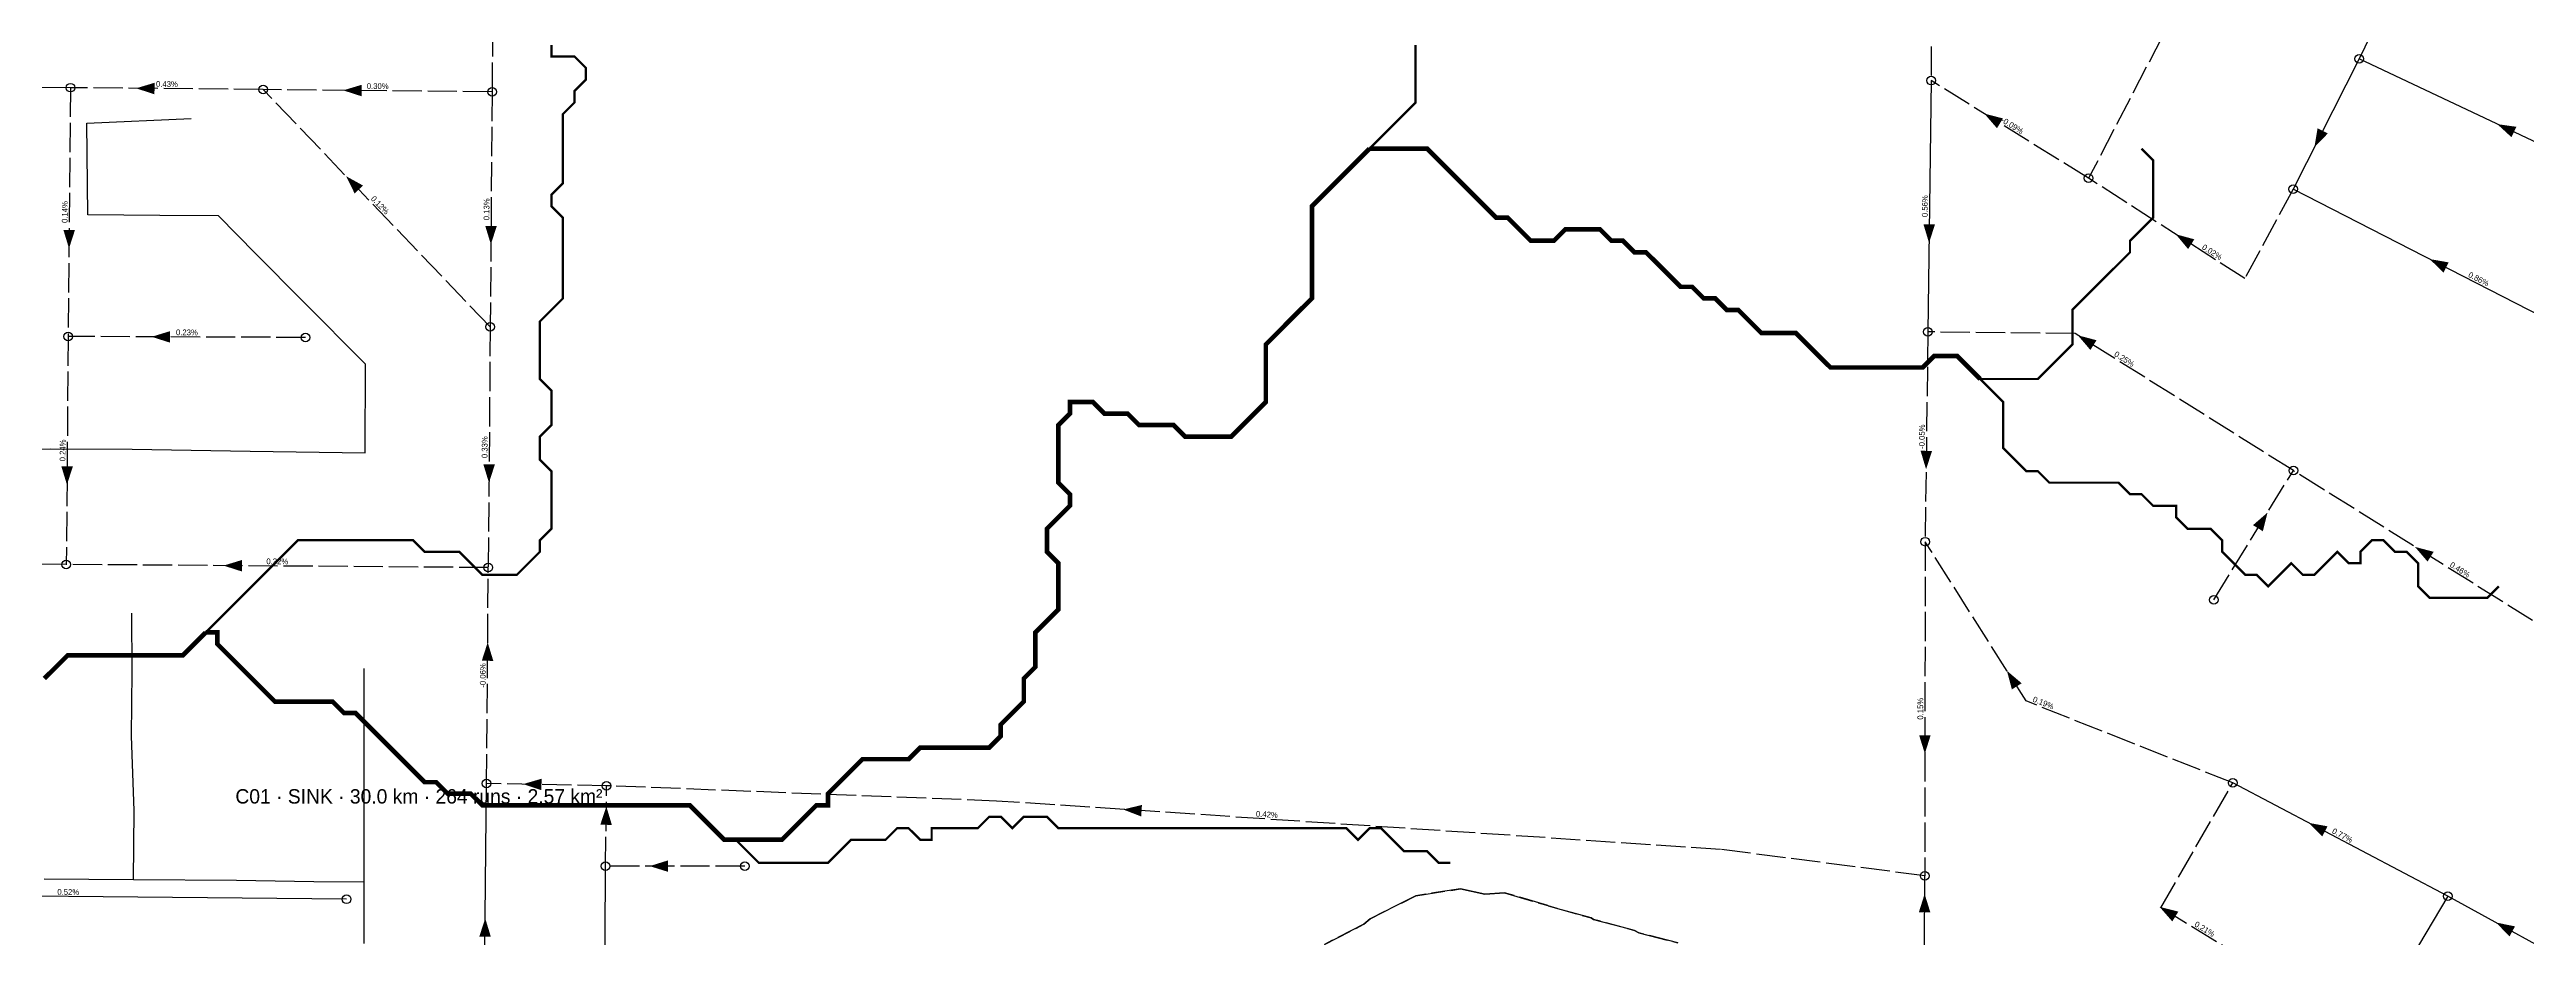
# Model space of a CAD drawing. Header units: metres. Extents: x 442821 to 452274, y 2561971 to 2571293.
# Drawn here: x 446773 to 447633, y 2566850 to 2567159 of the extents above; entities that cross this region are included whole.
import ezdxf
from ezdxf.enums import TextEntityAlignment as Align

# ---------------------------------------------------------------- set-up
doc = ezdxf.new("R2010")
doc.units = ezdxf.units.M
doc.header["$LTSCALE"] = 8
doc.linetypes.add('DASHED', pattern=[1.524, 1.27, -0.254])
for name, color, linetype in [('A_ARROWS', 7, 'Continuous'), ('A_BUILT_2006', 252, 'Continuous'), ('A_CATCH_LABEL', 7, 'Continuous'), ('A_CATCHMENTS', 7, 'Continuous'), ('A_GRADIENT', 8, 'Continuous'), ('A_JUNCTIONS', 8, 'Continuous'), ('A_RUNS', 7, 'Continuous'), ('A_STREAMS', 5, 'Continuous')]:
    doc.layers.add(name, color=color, linetype=linetype)

msp = doc.modelspace()

# ---------------------------------------------------------------- linework, layer by layer
at = {"layer": 'A_ARROWS', "color": 2}
for points in [[(446803.27, 2567145.32), (446809.69, 2567147.25), (446809.65, 2567143.25)], [(446875.19, 2567144.61), (446881.61, 2567146.55), (446881.57, 2567142.55)], [(447444.96, 2567136.53), (447451.46, 2567134.86), (447449.35, 2567131.46)], [(447559.56, 2567124.84), (447560.67, 2567131.45), (447564.24, 2567129.65)], [(447623.05, 2567132.88), (447629.69, 2567131.95), (447627.98, 2567128.34)], [(446876.17, 2567114.8), (446882.04, 2567111.56), (446879.15, 2567108.79)], [(446779.98, 2567089.69), (446778.04, 2567096.11), (446782.04, 2567096.07)], [(446926.45, 2567091.11), (446924.5, 2567097.52), (446928.5, 2567097.49)], [(447425.76, 2567091.63), (447423.84, 2567098.06), (447427.84, 2567098.01)], [(447511.42, 2567094.63), (447517.88, 2567092.86), (447515.72, 2567089.49)], [(447599.59, 2567086), (447606.19, 2567084.85), (447604.37, 2567081.3)], [(446808.66, 2567059), (446815.07, 2567060.97), (446815.05, 2567056.97)], [(447477.44, 2567059.52), (447483.92, 2567057.81), (447481.79, 2567054.42)], [(446779.26, 2567007.6), (446777.32, 2567014.02), (446781.32, 2567013.98)], [(446925.79, 2567008.28), (446923.84, 2567014.7), (446927.84, 2567014.66)], [(447424.74, 2567012.99), (447422.83, 2567019.41), (447426.83, 2567019.36)], [(447543.31, 2566997.97), (447541.66, 2566991.47), (447538.25, 2566993.57)], [(446833.64, 2566979.52), (446840.05, 2566981.47), (446840.02, 2566977.47)], [(447594.48, 2566986.02), (447600.97, 2566984.31), (447598.84, 2566980.93)], [(446925.34, 2566952.85), (446927.29, 2566946.43), (446923.29, 2566946.46)], [(447452.81, 2566942.99), (447457.92, 2566938.65), (447454.54, 2566936.51)], [(447424.32, 2566914.2), (447422.33, 2566920.6), (447426.33, 2566920.6)], [(446937.62, 2566903.61), (446944.06, 2566905.49), (446943.98, 2566901.49)], [(446966.53, 2566895.87), (446968.45, 2566889.45), (446964.45, 2566889.5)], [(447145.98, 2566894.8), (447152.5, 2566896.37), (447152.23, 2566892.38)], [(447557.55, 2566890.16), (447564.14, 2566888.95), (447562.28, 2566885.41)], [(446981.59, 2566875.13), (446987.99, 2566877.13), (446987.99, 2566873.13)], [(447424.24, 2566865.48), (447426.23, 2566859.07), (447422.23, 2566859.08)], [(447505.82, 2566860.96), (447512.32, 2566859.32), (447510.23, 2566855.91)], [(446924.49, 2566857.02), (446926.43, 2566850.6), (446922.43, 2566850.64)], [(447622.65, 2566855.53), (447629.22, 2566854.2), (447627.3, 2566850.69)]]:
    msp.add_solid(points, dxfattribs=at)
at = {"layer": 'A_BUILT_2006', "color": 252}
for points in [[(446786.19, 2567133.2), (446822.37, 2567134.84)], [(446786.47, 2567101.36), (446786.19, 2567133.2)], [(446811.53, 2567101.17), (446786.47, 2567101.36)], [(446831.83, 2567101.01), (446811.53, 2567101.17)], [(446844.84, 2567087.77), (446831.83, 2567101.01)], [(446861.07, 2567071.51), (446844.84, 2567087.77)], [(446882.94, 2567049.45), (446861.07, 2567071.51)], [(446882.83, 2567018.66), (446882.94, 2567049.45)], [(446738.89, 2567019.8), (446773.6, 2567020.1)], [(446773.6, 2567020.1), (446801.9, 2567019.92)], [(446801.9, 2567019.92), (446842.86, 2567019.29)], [(446842.86, 2567019.29), (446882.83, 2567018.66)], [(446801.93, 2566942.58), (446801.74, 2566963)], [(446801.69, 2566920.33), (446801.93, 2566942.58)], [(446882.5, 2566908.16), (446882.47, 2566943.72)], [(446802.6, 2566894.36), (446801.69, 2566920.33)], [(446882.47, 2566869.51), (446882.5, 2566908.16)], [(446802.36, 2566870.32), (446802.6, 2566894.36)], [(446802.36, 2566870.32), (446771.35, 2566870.63)], [(446838.1, 2566870.14), (446802.36, 2566870.32)], [(446865, 2566869.69), (446838.1, 2566870.14)], [(446882.47, 2566869.51), (446865, 2566869.69)], [(446882.47, 2566848.24), (446882.47, 2566869.51)]]:
    msp.add_lwpolyline(points, dxfattribs=at)
at = {"layer": 'A_CATCHMENTS', "color": 2, "linetype": 'DASHED'}
msp.add_lwpolyline([(447338.52, 2566848.48), (447325.06, 2566851.94), (447323.48, 2566852.82), (447309.32, 2566856.6), (447308.44, 2566857.14), (447293.59, 2566861.28), (447293.39, 2566861.41), (447278.36, 2566865.86), (447271.55, 2566865.33), (447263.12, 2566867.21), (447247.63, 2566864.86), (447231.76, 2566856.79), (447229.57, 2566854.92), (447215.84, 2566847.95)], dxfattribs=at)
at = {"layer": 'A_CATCHMENTS', "color": 1, "linetype": 'DASHED'}
msp.add_lwpolyline([(447215.84, 2566847.95), (447229.57, 2566854.92), (447231.76, 2566856.79), (447247.63, 2566864.86), (447263.12, 2566867.21), (447271.55, 2566865.33), (447278.36, 2566865.86), (447293.39, 2566861.41), (447293.59, 2566861.28), (447308.44, 2566857.14), (447309.32, 2566856.6), (447323.48, 2566852.82), (447325.06, 2566851.94), (447338.52, 2566848.48)], dxfattribs=at)
at = {"layer": 'A_JUNCTIONS'}
for centre in [(447575.1, 2567155.54), (446780.5, 2567145.54), (446847.41, 2567144.88), (446926.87, 2567144.1), (447426.48, 2567147.99), (447481.18, 2567114.07), (447552.21, 2567110.32), (446779.7, 2567059.12), (446862.1, 2567058.77), (446926.22, 2567062.44), (447425.36, 2567060.72), (447552.27, 2567012.53), (447424.42, 2566987.83), (446779.03, 2566979.92), (446925.55, 2566978.84), (447524.62, 2566967.62), (446924.95, 2566903.86), (446966.63, 2566903.04), (447531.2, 2566904.03), (446966.26, 2566875.13), (447014.59, 2566875.13), (447424.26, 2566871.78), (446876.37, 2566863.6), (447605.93, 2566864.71)]:
    msp.add_circle(centre, 1.5, dxfattribs=at)
at = {"layer": 'A_RUNS', "color": 2, "linetype": 'DASHED'}
for points in [[(446929.95, 2567544.46), (446926.87, 2567144.1)], [(447546.17, 2567239.17), (447481.18, 2567114.07)], [(447426.41, 2567233.04), (447426.48, 2567147.99)], [(446780.5, 2567145.54), (446779.7, 2567059.12)], [(446847.41, 2567144.88), (446780.5, 2567145.54)], [(446926.22, 2567062.44), (446847.41, 2567144.88)], [(446926.87, 2567144.1), (446847.41, 2567144.88)], [(446926.87, 2567144.1), (446926.22, 2567062.44)], [(447481.18, 2567114.07), (447426.48, 2567147.99)], [(447552.21, 2567110.32), (447535.43, 2567079.2), (447481.18, 2567114.07)], [(446779.7, 2567059.12), (446779.03, 2566979.92)], [(446862.1, 2567058.77), (446779.7, 2567059.12)], [(446926.22, 2567062.44), (446925.55, 2566978.84)], [(447425.36, 2567060.72), (447424.42, 2566987.83)], [(447552.27, 2567012.53), (447476.53, 2567060.09), (447425.36, 2567060.72)], [(447524.62, 2566967.62), (447552.27, 2567012.53)], [(447666.27, 2566940.95), (447552.27, 2567012.53)], [(447424.42, 2566987.83), (447424.26, 2566871.78)], [(447531.2, 2566904.03), (447459.44, 2566932.51), (447424.42, 2566987.83)], [(446779.03, 2566979.92), (446712.36, 2566980.41), (446643.28, 2566936.04)], [(446925.55, 2566978.84), (446779.03, 2566979.92)], [(446924.95, 2566903.86), (446925.55, 2566978.84)], [(446966.63, 2566903.04), (446924.95, 2566903.86)], [(446966.26, 2566875.13), (446966.63, 2566903.04)], [(447424.26, 2566871.78), (447353.34, 2566880.95), (447101.95, 2566897.74), (446966.63, 2566903.04)], [(447577.56, 2566816.94), (447506.29, 2566860.67), (447531.2, 2566904.03)], [(447014.59, 2566875.13), (446966.26, 2566875.13)]]:
    msp.add_lwpolyline(points, dxfattribs=at)
at = {"layer": 'A_RUNS', "color": 2}
for points in [[(447585.82, 2567242.13), (447595.2, 2567197.1), (447575.1, 2567155.54)], [(447575.1, 2567155.54), (447552.21, 2567110.32)], [(447704.02, 2567094.61), (447575.1, 2567155.54)], [(446780.5, 2567145.54), (446699.17, 2567146.34)], [(447426.48, 2567147.99), (447425.36, 2567060.72)], [(447679.54, 2567044.94), (447552.21, 2567110.32)], [(446923.71, 2566776.75), (446924.95, 2566903.86)], [(447605.93, 2566864.71), (447531.2, 2566904.03)], [(446965.91, 2566800.61), (446966.26, 2566875.13)], [(447424.21, 2566846.03), (447424.26, 2566871.78)], [(446876.37, 2566863.6), (446683.06, 2566865.47)], [(447605.93, 2566864.71), (447577.56, 2566816.94)], [(447656.5, 2566836.94), (447605.93, 2566864.71)]]:
    msp.add_lwpolyline(points, dxfattribs=at)
at = {"layer": 'A_STREAMS', "color": 5}
for points, const_width in [([(446947.47, 2567160.38), (446947.47, 2567156.38), (446951.47, 2567156.38), (446955.47, 2567156.38), (446959.47, 2567152.38), (446959.47, 2567148.38), (446955.47, 2567144.37), (446955.47, 2567140.37), (446951.47, 2567136.37), (446951.47, 2567132.37), (446951.47, 2567128.37), (446951.47, 2567124.37), (446951.47, 2567120.37), (446951.47, 2567116.36), (446951.47, 2567112.36), (446947.47, 2567108.36), (446947.47, 2567104.36), (446951.47, 2567100.36), (446951.47, 2567096.36), (446951.47, 2567092.36), (446951.47, 2567088.35), (446951.47, 2567084.35), (446951.47, 2567080.35), (446951.47, 2567076.35), (446951.47, 2567072.35), (446947.47, 2567068.35), (446943.47, 2567064.35), (446943.47, 2567060.34), (446943.47, 2567056.34), (446943.47, 2567052.34), (446943.47, 2567048.34), (446943.47, 2567044.34), (446947.47, 2567040.34), (446947.47, 2567036.34), (446947.47, 2567032.33), (446947.47, 2567028.33), (446943.47, 2567024.33), (446943.47, 2567020.33), (446943.47, 2567016.33), (446947.47, 2567012.33), (446947.47, 2567008.33), (446947.47, 2567004.32), (446947.47, 2567000.32), (446947.47, 2566996.32), (446947.47, 2566992.32), (446943.47, 2566988.32), (446943.47, 2566984.32), (446939.47, 2566980.32), (446935.47, 2566976.32), (446931.47, 2566976.32), (446927.47, 2566976.32), (446923.47, 2566976.32), (446919.46, 2566980.32), (446915.46, 2566984.32), (446911.46, 2566984.32), (446907.46, 2566984.32), (446903.46, 2566984.32), (446899.46, 2566988.32), (446895.46, 2566988.32), (446891.46, 2566988.32), (446887.46, 2566988.32), (446883.46, 2566988.32), (446879.46, 2566988.32), (446875.46, 2566988.32), (446871.46, 2566988.32), (446867.46, 2566988.32), (446863.46, 2566988.32), (446859.46, 2566988.32), (446855.46, 2566984.32), (446851.46, 2566980.32), (446847.45, 2566976.32), (446843.45, 2566972.31), (446839.45, 2566968.31), (446835.45, 2566964.31), (446831.45, 2566960.31), (446827.45, 2566956.31)], 0.8), ([(447247.51, 2567160.38), (447247.51, 2567156.38), (447247.51, 2567152.38), (447247.51, 2567148.38), (447247.51, 2567144.37), (447247.51, 2567140.37), (447243.51, 2567136.37), (447239.51, 2567132.37), (447235.51, 2567128.37), (447231.51, 2567124.37)], 0.8), ([(447231.51, 2567124.37), (447227.51, 2567120.37), (447223.51, 2567116.36), (447219.51, 2567112.36), (447215.51, 2567108.36), (447211.5, 2567104.36), (447211.5, 2567100.36), (447211.5, 2567096.36), (447211.5, 2567092.36), (447211.5, 2567088.35), (447211.5, 2567084.35), (447211.5, 2567080.35), (447211.5, 2567076.35), (447211.5, 2567072.35), (447207.5, 2567068.35), (447203.5, 2567064.35), (447199.5, 2567060.34), (447195.5, 2567056.34), (447195.5, 2567052.34), (447195.5, 2567048.34), (447195.5, 2567044.34), (447195.5, 2567040.34), (447195.5, 2567036.34), (447191.5, 2567032.33), (447187.5, 2567028.33), (447183.5, 2567024.33), (447179.5, 2567024.33), (447175.5, 2567024.33), (447171.5, 2567024.33), (447167.5, 2567024.33), (447163.5, 2567028.33), (447159.5, 2567028.33), (447155.5, 2567028.33), (447151.5, 2567028.33), (447147.5, 2567032.33), (447143.5, 2567032.33), (447139.49, 2567032.33), (447135.49, 2567036.34), (447131.49, 2567036.34), (447127.49, 2567036.34), (447127.49, 2567032.33), (447123.49, 2567028.33), (447123.49, 2567024.33), (447123.49, 2567020.33), (447123.49, 2567016.33), (447123.49, 2567012.33), (447123.49, 2567008.33), (447127.49, 2567004.32), (447127.49, 2567000.32), (447123.49, 2566996.32), (447119.49, 2566992.32), (447119.49, 2566988.32), (447119.49, 2566984.32), (447123.49, 2566980.32), (447123.49, 2566976.32), (447123.49, 2566972.31), (447123.49, 2566968.31), (447123.49, 2566964.31), (447119.49, 2566960.31), (447115.49, 2566956.31), (447115.49, 2566952.31), (447115.49, 2566948.31), (447115.49, 2566944.3), (447111.49, 2566940.3), (447111.49, 2566936.3), (447111.49, 2566932.3), (447107.49, 2566928.3), (447103.49, 2566924.3), (447103.49, 2566920.3), (447099.49, 2566916.29), (447095.49, 2566916.29), (447091.49, 2566916.29), (447087.49, 2566916.29), (447083.49, 2566916.29), (447079.49, 2566916.29), (447075.49, 2566916.29), (447071.49, 2566912.29), (447067.48, 2566912.29), (447063.48, 2566912.29), (447059.48, 2566912.29), (447055.48, 2566912.29), (447051.48, 2566908.29), (447047.48, 2566904.29), (447043.48, 2566900.29), (447043.48, 2566896.29), (447039.48, 2566896.29), (447035.48, 2566892.29), (447031.48, 2566888.28), (447027.48, 2566884.28), (447023.48, 2566884.28), (447019.48, 2566884.28), (447015.48, 2566884.28), (447011.48, 2566884.28)], 1.6), ([(447443.54, 2567044.34), (447439.54, 2567048.34), (447435.54, 2567052.34), (447431.54, 2567052.34), (447427.53, 2567052.34), (447423.53, 2567048.34), (447419.53, 2567048.34), (447415.53, 2567048.34), (447411.53, 2567048.34), (447407.53, 2567048.34), (447403.53, 2567048.34), (447399.53, 2567048.34), (447395.53, 2567048.34), (447391.53, 2567048.34), (447387.53, 2567052.34), (447383.53, 2567056.34), (447379.53, 2567060.34), (447375.53, 2567060.34), (447371.53, 2567060.34), (447367.53, 2567060.34), (447363.53, 2567064.35), (447359.53, 2567068.35), (447355.52, 2567068.35), (447351.52, 2567072.35), (447347.52, 2567072.35), (447343.52, 2567076.35), (447339.52, 2567076.35), (447335.52, 2567080.35), (447331.52, 2567084.35), (447327.52, 2567088.35), (447323.52, 2567088.35), (447319.52, 2567092.36), (447315.52, 2567092.36), (447311.52, 2567096.36), (447307.52, 2567096.36), (447303.52, 2567096.36), (447299.52, 2567096.36), (447295.52, 2567092.36), (447291.52, 2567092.36), (447287.52, 2567092.36), (447283.51, 2567096.36), (447279.51, 2567100.36), (447275.51, 2567100.36), (447271.51, 2567104.36), (447267.51, 2567108.36), (447263.51, 2567112.36), (447259.51, 2567116.36), (447255.51, 2567120.37), (447251.51, 2567124.37), (447247.51, 2567124.37), (447243.51, 2567124.37), (447239.51, 2567124.37), (447235.51, 2567124.37), (447231.51, 2567124.37)], 1.6), ([(447499.54, 2567124.37), (447503.55, 2567120.37), (447503.55, 2567116.36), (447503.55, 2567112.36), (447503.55, 2567108.36), (447503.55, 2567104.36), (447503.55, 2567100.36), (447499.54, 2567096.36), (447495.54, 2567092.36), (447495.54, 2567088.35), (447491.54, 2567084.35), (447487.54, 2567080.35), (447483.54, 2567076.35), (447479.54, 2567072.35), (447475.54, 2567068.35), (447475.54, 2567064.35), (447475.54, 2567060.34), (447475.54, 2567056.34), (447471.54, 2567052.34), (447467.54, 2567048.34), (447463.54, 2567044.34), (447459.54, 2567044.34), (447455.54, 2567044.34), (447451.54, 2567044.34), (447447.54, 2567044.34), (447443.54, 2567044.34)], 0.8), ([(447623.56, 2566972.31), (447619.56, 2566968.31), (447615.56, 2566968.31), (447611.56, 2566968.31), (447607.56, 2566968.31), (447603.56, 2566968.31), (447599.56, 2566968.31), (447595.56, 2566972.31), (447595.56, 2566976.32), (447595.56, 2566980.32), (447591.56, 2566984.32), (447587.56, 2566984.32), (447583.56, 2566988.32), (447579.56, 2566988.32), (447575.56, 2566984.32), (447575.56, 2566980.32), (447571.55, 2566980.32), (447567.55, 2566984.32), (447563.55, 2566980.32), (447559.55, 2566976.32), (447555.55, 2566976.32), (447551.55, 2566980.32), (447547.55, 2566976.32), (447543.55, 2566972.31), (447539.55, 2566976.32), (447535.55, 2566976.32), (447531.55, 2566980.32), (447527.55, 2566984.32), (447527.55, 2566988.32), (447523.55, 2566992.32), (447519.55, 2566992.32), (447515.55, 2566992.32), (447511.55, 2566996.32), (447511.55, 2567000.32), (447507.55, 2567000.32), (447503.55, 2567000.32), (447499.54, 2567004.32), (447495.54, 2567004.32), (447491.54, 2567008.33), (447487.54, 2567008.33), (447483.54, 2567008.33), (447479.54, 2567008.33), (447475.54, 2567008.33), (447471.54, 2567008.33), (447467.54, 2567008.33), (447463.54, 2567012.33), (447459.54, 2567012.33), (447455.54, 2567016.33), (447451.54, 2567020.33), (447451.54, 2567024.33), (447451.54, 2567028.33), (447451.54, 2567032.33), (447451.54, 2567036.34), (447447.54, 2567040.34), (447443.54, 2567044.34)], 0.8), ([(446827.45, 2566956.31), (446823.45, 2566952.31), (446819.45, 2566948.31), (446815.45, 2566948.31), (446811.45, 2566948.31), (446807.45, 2566948.31), (446803.45, 2566948.31), (446799.45, 2566948.31), (446795.45, 2566948.31), (446791.45, 2566948.31), (446787.45, 2566948.31), (446783.45, 2566948.31), (446779.45, 2566948.31), (446775.44, 2566944.3), (446771.44, 2566940.3)], 1.6), ([(447011.48, 2566884.28), (447007.48, 2566884.28), (447003.48, 2566888.28), (446999.48, 2566892.29), (446995.48, 2566896.29), (446991.47, 2566896.29), (446987.47, 2566896.29), (446983.47, 2566896.29), (446979.47, 2566896.29), (446975.47, 2566896.29), (446971.47, 2566896.29), (446967.47, 2566896.29), (446963.47, 2566896.29), (446959.47, 2566896.29), (446955.47, 2566896.29), (446951.47, 2566896.29), (446947.47, 2566896.29), (446943.47, 2566896.29), (446939.47, 2566896.29), (446935.47, 2566896.29), (446931.47, 2566896.29), (446927.47, 2566896.29), (446923.47, 2566896.29), (446919.46, 2566900.29), (446915.46, 2566900.29), (446911.46, 2566900.29), (446907.46, 2566904.29), (446903.46, 2566904.29), (446899.46, 2566908.29), (446895.46, 2566912.29), (446891.46, 2566916.29), (446887.46, 2566920.3), (446883.46, 2566924.3), (446879.46, 2566928.3), (446875.46, 2566928.3), (446871.46, 2566932.3), (446867.46, 2566932.3), (446863.46, 2566932.3), (446859.46, 2566932.3), (446855.46, 2566932.3), (446851.46, 2566932.3), (446847.45, 2566936.3), (446843.45, 2566940.3), (446839.45, 2566944.3), (446835.45, 2566948.31), (446831.45, 2566952.31), (446831.45, 2566956.31), (446827.45, 2566956.31)], 1.6), ([(447259.51, 2566876.28), (447255.51, 2566876.28), (447251.51, 2566880.28), (447247.51, 2566880.28), (447243.51, 2566880.28), (447239.51, 2566884.28), (447235.51, 2566888.28), (447231.51, 2566888.28), (447227.51, 2566884.28), (447223.51, 2566888.28), (447219.51, 2566888.28), (447215.51, 2566888.28), (447211.5, 2566888.28), (447207.5, 2566888.28), (447203.5, 2566888.28), (447199.5, 2566888.28), (447195.5, 2566888.28), (447191.5, 2566888.28), (447187.5, 2566888.28), (447183.5, 2566888.28), (447179.5, 2566888.28), (447175.5, 2566888.28), (447171.5, 2566888.28), (447167.5, 2566888.28), (447163.5, 2566888.28), (447159.5, 2566888.28), (447155.5, 2566888.28), (447151.5, 2566888.28), (447147.5, 2566888.28), (447143.5, 2566888.28), (447139.49, 2566888.28), (447135.49, 2566888.28), (447131.49, 2566888.28), (447127.49, 2566888.28), (447123.49, 2566888.28), (447119.49, 2566892.29), (447115.49, 2566892.29), (447111.49, 2566892.29), (447107.49, 2566888.28), (447103.49, 2566892.29), (447099.49, 2566892.29), (447095.49, 2566888.28), (447091.49, 2566888.28), (447087.49, 2566888.28), (447083.49, 2566888.28), (447079.49, 2566888.28), (447079.49, 2566884.28), (447075.49, 2566884.28), (447071.49, 2566888.28), (447067.48, 2566888.28), (447063.48, 2566884.28), (447059.48, 2566884.28), (447055.48, 2566884.28), (447051.48, 2566884.28), (447047.48, 2566880.28), (447043.48, 2566876.28), (447039.48, 2566876.28), (447035.48, 2566876.28), (447031.48, 2566876.28), (447027.48, 2566876.28), (447023.48, 2566876.28), (447019.48, 2566876.28), (447015.48, 2566880.28), (447011.48, 2566884.28)], 0.8)]:
    msp.add_lwpolyline(points, dxfattribs=dict(at, const_width=const_width))

# ---------------------------------------------------------------- texts
at = {"layer": 'A_CATCH_LABEL', "color": 2}
msp.add_text('C01 · SINK · 30.0 km · 264 runs · 2.57 km²', height=5, dxfattribs=at).set_placement((446901.47, 2566899.36), align=Align.MIDDLE_CENTER)
at = {"layer": 'A_GRADIENT', "color": 2}
for s, rotation, p in [('0.43%', 359.4375, (446813.96, 2567145.21)), ('0.30%', 359.4375, (446887.14, 2567144.49)), ('-0.09%', 328.19045, (447453.83, 2567131.03)), ('0.12%', 313.71134, (446886.81, 2567103.66)), ('0.56%', 89.26218, (447425.92, 2567104.36)), ('0.14%', 89.46493, (446780.1, 2567102.33)), ('0.13%', 89.54132, (446926.55, 2567103.27)), ('0.02%', 327.27092, (447523.18, 2567087.07)), ('0.86%', 332.82248, (447615.88, 2567077.63)), ('0.23%', 359.75034, (446820.9, 2567058.94)), ('0.25%', 327.87417, (447492.73, 2567049.92)), ('0.24%', 89.51517, (446779.36, 2567019.52)), ('0.33%', 89.54132, (446925.89, 2567020.64)), ('-0.05%', 89.26218, (447424.89, 2567024.28)), ('0.32%', 359.5771, (446852.29, 2566979.38)), ('0.46%', 327.87417, (447609.27, 2566976.74)), ('-0.06%', 89.54132, (446925.25, 2566941.35)), ('0.15%', 89.91851, (447424.34, 2566929.8)), ('0.19%', 338.35295, (447464.89, 2566930.35)), ('0.42%', 356.17696, (447195.76, 2566891.48)), ('0.77%', 332.24926, (447568.56, 2566884.37)), ('0.52%', 359.44663, (446779.71, 2566864.54)), ('0.21%', 328.46537, (447520.62, 2566851.88))]:
    msp.add_text(s, height=2, rotation=rotation, dxfattribs=at).set_placement(p, align=Align.BOTTOM_CENTER)

doc.saveas('drawing.dxf')
